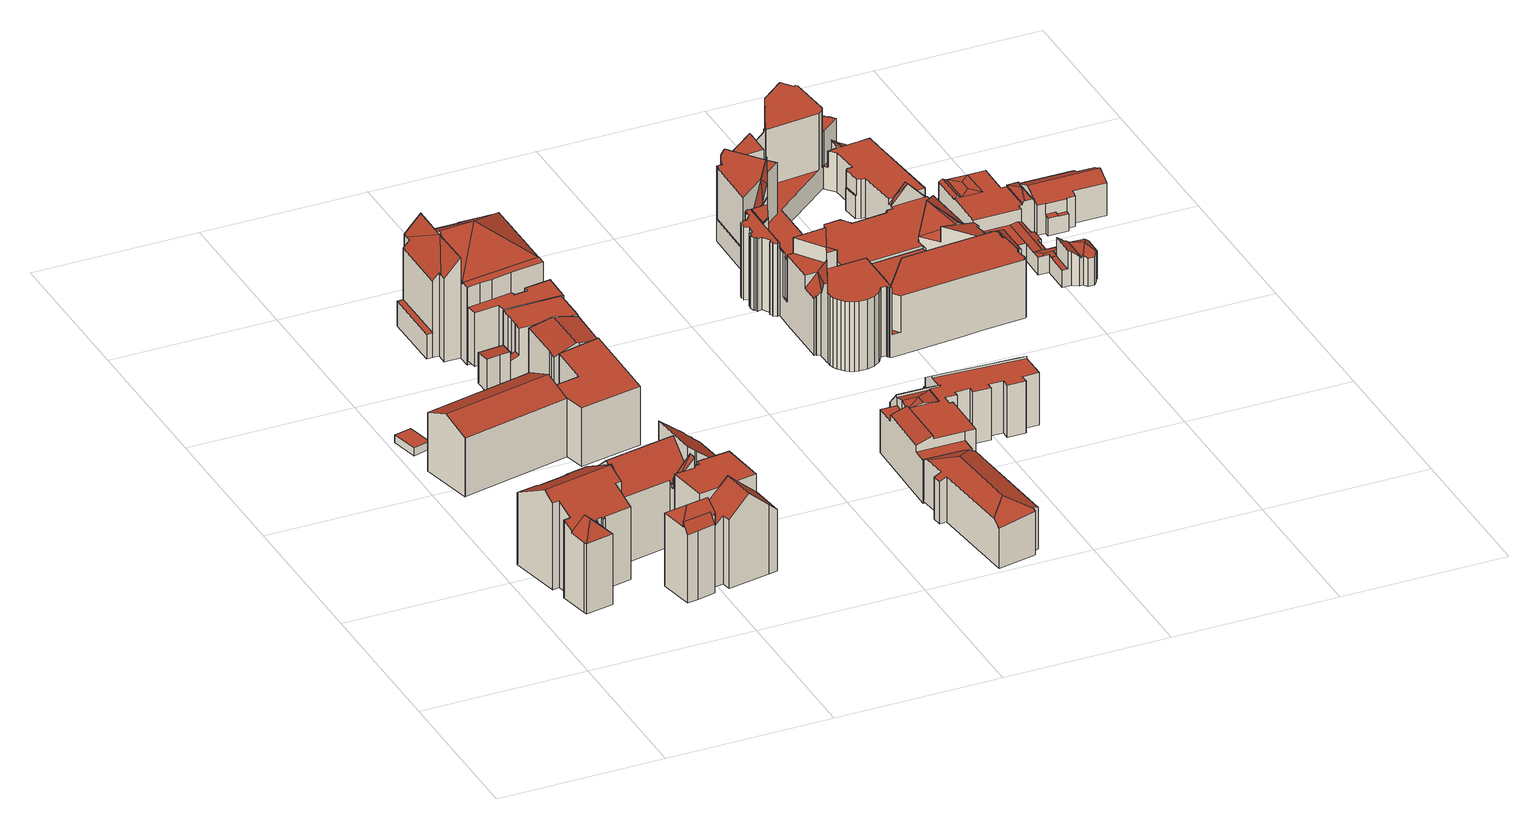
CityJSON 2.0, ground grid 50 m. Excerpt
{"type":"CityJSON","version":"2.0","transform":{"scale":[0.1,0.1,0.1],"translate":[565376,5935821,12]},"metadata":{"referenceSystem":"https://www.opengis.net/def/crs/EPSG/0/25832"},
"CityObjects":{
"building1":{"type":"Building","attributes":{"Gemeindeschluessel":"02000000","Geometrietyp2DReferenz":"3000","function":"31001_1120","roofType":"3100","measuredHeight":29.57,"storeysAboveGround":6},"geometry":[{"type":"MultiSurface","lod":"2","boundaries":[[[0,1,2,3,4,5]],[[6,2,1]],[[2,6,7,8,3]],[[9,10,11,12]],[[12,11,13,14]],[[7,15,8]],[[4,16,5]],[[17,18,19,20]],[[20,19,21,22]],[[22,21,23,24]],[[24,23,25,26]],[[26,25,27,28]],[[29,1,0,30]],[[31,6,1,29]],[[32,33,34,35]],[[36,37,38,39]],[[39,38,40,41]],[[41,40,42,43]],[[43,42,44,45]],[[45,44,46,47]],[[47,46,48,49]],[[50,51,52,53]],[[54,31,29,30,17,20,22,24,26,28,9,12,14,32,35,50,53,55,36,39,41,43,45,47,49]],[[56,57,58,52,51,34,33,13,11,10]],[[56,10,9,28,27]],[[37,36,55,58,57]],[[52,58,55,53]],[[34,51,50,35]],[[4,3,8]],[[17,30,0,5,16,18]],[[31,54,59,15,7,6]],[[59,54,49,48]],[[13,33,32,14]],[[59,48,46,44,42,40,38,37,57,56,27,25,23,21,19,18,16,4,8,15]]],"semantics":{"surfaces":[{"type":"RoofSurface"},{"type":"WallSurface"},{"type":"GroundSurface"}],"values":[0,0,0,1,1,1,1,1,1,1,1,1,1,1,1,1,1,1,1,1,1,1,2,0,1,1,1,1,1,1,1,1,1,0]}}]},
"building2":{"type":"Building","attributes":{"Gemeindeschluessel":"02000000","Geometrietyp2DReferenz":"3000","function":"31001_2460","roofType":"1000","measuredHeight":2.37,"storeysAboveGround":1},"geometry":[{"type":"MultiSurface","lod":"2","boundaries":[[[60,61,62,63]],[[64,65,66,67]],[[64,63,62,65]],[[65,62,61,66]],[[66,61,60,67]],[[67,60,63,64]]],"semantics":{"surfaces":[{"type":"RoofSurface"},{"type":"GroundSurface"},{"type":"WallSurface"}],"values":[0,1,2,2,2,2]}}]},
"building3":{"type":"Building","attributes":{"Gemeindeschluessel":"02000000","Geometrietyp2DReferenz":"3000","function":"31001_1010","roofType":"3100","measuredHeight":22.07,"storeysAboveGround":4},"geometry":[{"type":"MultiSurface","lod":"2","boundaries":[[[68,69,70,71]],[[72,73,74,75,69,68]],[[76,71,70,77]],[[78,75,74,79]],[[79,74,73,80]],[[80,73,72,81]],[[81,72,68,71,76]],[[77,70,69,75,78]],[[77,78,79,80,81,76]]],"semantics":{"surfaces":[{"type":"RoofSurface"},{"type":"WallSurface"},{"type":"GroundSurface"}],"values":[0,0,1,1,1,1,1,1,2]}}]},
"building4":{"type":"Building","attributes":{"Gemeindeschluessel":"02000000","Geometrietyp2DReferenz":"3000","function":"31001_1120","roofType":"1000","measuredHeight":27.55,"storeysAboveGround":6},"geometry":[{"type":"MultiSurface","lod":"2","boundaries":[[[82,83,84,85]],[[86,82,85]],[[87,88,89,90,91,83,82,86]],[[92,93,94,95,96]],[[97,90,89,98]],[[98,89,88,99]],[[87,96,95,88]],[[100,94,93,101]],[[101,93,92,102]],[[103,104,105,106]],[[106,105,107,108]],[[109,110,111]],[[112,113,114]],[[115,116,117,118]],[[119,120,121,122]],[[110,109,120,119,118,117]],[[123,124,97,98,99,100,101,102,125,126,127,103,106,108,115,118,119,122]],[[113,112,111,110,117,116,107,105,104,128]],[[125,102,92,96,87,86,85]],[[113,128,127,126,114]],[[123,122,121,129,130]],[[131,124,123,130]],[[111,112,132]],[[107,116,115,108]],[[128,104,103,127]],[[100,99,88,95,94]],[[97,124,131,133,91,90]],[[134,84,83,91,133]],[[126,125,85,84,134,114]],[[129,121,120,109,111,132]],[[129,132,112,114,134,133,131,130]]],"semantics":{"surfaces":[{"type":"RoofSurface"},{"type":"WallSurface"},{"type":"GroundSurface"}],"values":[0,0,0,0,1,1,1,1,1,1,1,1,1,1,1,1,2,0,1,1,1,1,1,1,1,1,1,1,1,0,0]}}]},
"building5":{"type":"Building","attributes":{"Gemeindeschluessel":"02000000","Geometrietyp2DReferenz":"3000","function":"31001_1120","roofType":"3100","measuredHeight":29.12,"storeysAboveGround":6},"geometry":[{"type":"MultiSurface","lod":"2","boundaries":[[[135,136,137,138,139]],[[140,141,137,136]],[[142,143,144,145]],[[146,147,148,149]],[[149,148,150,151]],[[152,153,154,155]],[[155,154,156,157]],[[157,156,158,159]],[[144,160,161,145]],[[162,163,164,165]],[[165,164,153,152]],[[160,139,138,166]],[[143,135,139,160,144]],[[167,141,140,168]],[[169,170,171,172]],[[172,171,173,174]],[[174,173,175,176]],[[176,175,177,178]],[[179,180,181,182]],[[179,182,183,167,168,184,162,165,152,155,157,159,146,149,151,169,172,174,176,178,185]],[[186,187,170,169,151,150]],[[167,183,188,166,138,137,141]],[[184,168,140,136,135,143,142]],[[187,186,189,190,191]],[[180,179,185,192]],[[192,185,178,177]],[[183,182,181,191,190,188]],[[162,184,142,145,161,163]],[[146,159,158,193,147]],[[192,177,175,173,171,170,187,191,181,180]],[[193,158,156,154,153,164,163,161,160,166,188,190,189]],[[193,189,186,150,148,147]]],"semantics":{"surfaces":[{"type":"RoofSurface"},{"type":"WallSurface"},{"type":"GroundSurface"}],"values":[0,0,0,1,1,1,1,1,1,1,1,1,1,1,1,1,1,1,1,2,1,1,1,1,1,1,1,1,1,0,0,0]}}]},
"building6":{"type":"Building","attributes":{"Gemeindeschluessel":"02000000","Geometrietyp2DReferenz":"3000","function":"31001_1010","roofType":"1000","measuredHeight":10.18,"storeysAboveGround":3},"geometry":[{"type":"MultiSurface","lod":"2","boundaries":[[[194,195,196,197]],[[198,199,200,201]],[[201,200,202,203]],[[204,205,195,194]],[[203,202,205,204]],[[197,196,199,198]],[[197,198,201,203,204,194]],[[199,196,195,205,202,200]]],"semantics":{"surfaces":[{"type":"WallSurface"},{"type":"GroundSurface"},{"type":"RoofSurface"}],"values":[0,0,0,0,0,0,1,2]}}]},
"building7":{"type":"Building","attributes":{"Gemeindeschluessel":"02000000","Geometrietyp2DReferenz":"3000","function":"31001_1120","roofType":"1000","measuredHeight":18.38,"storeysAboveGround":5},"geometry":[{"type":"MultiSurface","lod":"2","boundaries":[[[206,207,208,209]],[[209,208,210,211]],[[212,213,214,215]],[[215,214,216,217]],[[218,216,214,213,219,210,208,207]],[[220,206,209,211,221,212,215,217]],[[220,217,216,218]],[[212,221,219,213]],[[206,220,218,207]],[[221,211,210,219]]],"semantics":{"surfaces":[{"type":"WallSurface"},{"type":"RoofSurface"},{"type":"GroundSurface"}],"values":[0,0,0,0,1,2,0,0,0,0]}}]},
"building8":{"type":"Building","attributes":{"Gemeindeschluessel":"02000000","Geometrietyp2DReferenz":"3000","function":"31001_1120","roofType":"3100","measuredHeight":18.2,"storeysAboveGround":4},"geometry":[{"type":"MultiSurface","lod":"2","boundaries":[[[222,223,224,225]],[[225,224,226,227]],[[228,229,223,222]],[[230,231,232,233]],[[230,233,228,222,225,227,234,235,236]],[[237,238,235,234,239]],[[231,230,236,240]],[[240,236,235,238]],[[228,233,232,241,229]],[[239,234,227,226]],[[240,238,237,241,232,231]],[[239,226,224,223,229,241,237]]],"semantics":{"surfaces":[{"type":"WallSurface"},{"type":"GroundSurface"},{"type":"RoofSurface"}],"values":[0,0,0,0,1,0,0,0,0,0,2,2]}}]},
"building9":{"type":"Building","attributes":{"Gemeindeschluessel":"02000000","Geometrietyp2DReferenz":"3000","function":"31001_1120","roofType":"1000","measuredHeight":16.94,"storeysAboveGround":4},"geometry":[{"type":"MultiSurface","lod":"2","boundaries":[[[242,243,244,245]],[[246,245,244,247]],[[242,248,249,243]],[[250,251,252,253]],[[254,255,256,257]],[[257,256,258,259]],[[260,246,247,261,254,257,259,250,253]],[[262,260,253,252]],[[263,249,248,262,252,251,258,256,255]],[[262,248,242,245,246,260]],[[258,251,250,259]],[[263,255,254,261]],[[261,247,244,243,249,263]]],"semantics":{"surfaces":[{"type":"RoofSurface"},{"type":"WallSurface"},{"type":"GroundSurface"}],"values":[0,1,1,1,1,1,2,1,0,1,1,1,1]}}]},
"building10":{"type":"Building","attributes":{"Gemeindeschluessel":"02000000","Geometrietyp2DReferenz":"3000","function":"31001_1010","roofType":"3200","measuredHeight":32.51,"storeysAboveGround":8},"geometry":[{"type":"MultiSurface","lod":"2","boundaries":[[[264,265,266,267]],[[268,269,270,271,272,273,274,275]],[[276,277,278,279,280]],[[281,282,283,284,285,286,287,288]],[[278,289,290,291,279]],[[292,267,266,293]],[[264,275,274,265]],[[294,274,273,295]],[[296,269,268,297]],[[298,299,300]],[[301,302,303]],[[276,288,287,277]],[[304,286,285,305]],[[305,285,284,306]],[[306,284,283,307]],[[307,283,282,308]],[[308,282,281,309]],[[310,311,312,313]],[[314,290,289,315]],[[316,317,318,319]],[[304,305,306,307,308,309,320,321,296,297,292,293,294,295,322,310,313,316,319,314,315]],[[323,322,295,273,272]],[[270,269,296,321,324]],[[310,322,323,302,301,325,311]],[[320,309,281,288,276,280,300]],[[304,315,289,278,277,287,286]],[[291,290,314,319,318]],[[317,316,313,312]],[[271,298,326,303]],[[321,320,300,299,324]],[[292,297,268,275,264,267]],[[294,293,266,265,274]],[[317,312,311,325,279,291,318]],[[298,300,280,279,326]],[[303,326,279,325,301]],[[323,272,271,303,302]],[[270,324,299,298,271]]],"semantics":{"surfaces":[{"type":"RoofSurface"},{"type":"WallSurface"},{"type":"GroundSurface"}],"values":[0,0,0,0,0,1,1,1,1,1,1,1,1,1,1,1,1,1,1,1,2,1,1,1,1,1,1,1,1,1,1,1,0,0,0,0,0]}}]},
"building11":{"type":"Building","attributes":{"Gemeindeschluessel":"02000000","Geometrietyp2DReferenz":"3000","function":"31001_1120","roofType":"1000","measuredHeight":16.82,"storeysAboveGround":4},"geometry":[{"type":"MultiSurface","lod":"2","boundaries":[[[327,328,329,330]],[[328,331,332,329]],[[331,333,334,332]],[[335,336,337,338]],[[338,337,339,340]],[[340,339,341,342]],[[342,341,343,344]],[[344,343,345,346]],[[346,345,347,348]],[[348,347,349,350]],[[350,349,351,352]],[[353,354,355,356]],[[356,355,357,358]],[[358,357,336,335]],[[359,360,361,362]],[[362,361,363,364]],[[365,366,359,362,364,353,356,358,335,338,340,342,344,346,348,350,352,367]],[[368,330,329,332,334,351]],[[365,367,333,331,328,327]],[[354,353,364,363]],[[360,359,366,368]],[[366,365,327,330,368]],[[367,352,351,334,333]],[[360,368,351,349,347,345,343,341,339,337,336,357,355,354,363,361]]],"semantics":{"surfaces":[{"type":"RoofSurface"},{"type":"WallSurface"},{"type":"GroundSurface"}],"values":[0,0,0,1,1,1,1,1,1,1,1,1,1,1,1,1,2,1,1,1,1,1,1,0]}}]},
"building12":{"type":"Building","attributes":{"Gemeindeschluessel":"02000000","Geometrietyp2DReferenz":"3000","function":"31001_2010","roofType":"3200","measuredHeight":16.87,"storeysAboveGround":4},"geometry":[{"type":"MultiSurface","lod":"2","boundaries":[[[369,370,371,372,373,374,375,376]],[[374,373,377,378,379,380]],[[372,381,382,383,384,385,377,373]],[[386,376,375,387]],[[388,370,369,389]],[[389,369,376,386]],[[390,380,379,391]],[[391,379,378,392]],[[393,385,384,394]],[[394,384,383,395]],[[395,383,382,396]],[[397,398,388,389,386,387,390,391,392,393,394,395,396]],[[371,370,388,398,399]],[[399,398,397,400]],[[397,396,382,381,400]],[[393,392,378,377,385]],[[390,387,375,374,380]],[[399,400,381,372,371]]],"semantics":{"surfaces":[{"type":"RoofSurface"},{"type":"WallSurface"},{"type":"GroundSurface"}],"values":[0,0,0,1,1,1,1,1,1,1,1,2,1,1,1,1,1,0]}}]},
"building13":{"type":"Building","attributes":{"Gemeindeschluessel":"02000000","Geometrietyp2DReferenz":"3000","function":"31001_1010","roofType":"1000","measuredHeight":17.27,"storeysAboveGround":5},"geometry":[{"type":"MultiSurface","lod":"2","boundaries":[[[401,402,403,404]],[[405,406,407,408,409]],[[410,411,412]],[[413,414,410,412]],[[410,415,416,417,411]],[[418,419,420,421]],[[422,423,415,410,414]],[[424,425,419,418]],[[426,424,418]],[[424,427,428,429,425]],[[430,431,432,433,434]],[[427,435,436,428]],[[437,402,401,438]],[[439,408,407,440]],[[422,441,423]],[[405,412,411,406]],[[406,411,417,407]],[[442,443,444,445]],[[423,441,446,415]],[[424,426,447]],[[448,449,450,451]],[[451,450,452,453]],[[453,452,454,455]],[[455,454,456,457]],[[457,456,458,459]],[[459,458,460,461]],[[461,460,462,463]],[[463,462,464,465]],[[465,464,466,467]],[[467,466,468,469]],[[470,431,430,471]],[[472,434,433,473]],[[449,448,471,430,434,472]],[[420,419,425,429,474,475,476]],[[477,442,445,478,479,480,481,439,440,475,474,482,470,471,448,451,453,455,457,459,461,463,465,467,469]],[[483,444,443,484,468,466,464,462,460,458,456,454,452,450,449,472,473,424,447,446,441,422,413,437,438,485]],[[439,481,486,487,404,403,409,408]],[[486,481,480,488]],[[470,482,436,435,432,431]],[[424,473,433,432,435,427]],[[482,474,429,428,436]],[[468,484,477,469]],[[444,483,478,445]],[[484,443,442,477]],[[415,446,447,426,418,421,416]],[[475,440,407,417,416,421,476]],[[413,422,414]],[[483,485,479,478]],[[480,479,485,489,488]],[[489,485,438,401,404,487]],[[402,437,413,412,405,409,403]],[[420,476,421]],[[489,487,486,488]]],"semantics":{"surfaces":[{"type":"RoofSurface"},{"type":"WallSurface"},{"type":"GroundSurface"}],"values":[0,0,0,0,0,0,0,0,0,0,0,0,1,1,1,1,1,1,1,1,1,1,1,1,1,1,1,1,1,1,1,1,1,1,2,0,1,1,1,1,1,1,1,1,1,1,1,1,1,1,1,0,0]}}]},
"building14":{"type":"Building","attributes":{"Gemeindeschluessel":"02000000","Geometrietyp2DReferenz":"3000","function":"51009_1610","roofType":"1000","measuredHeight":9},"geometry":[{"type":"MultiSurface","lod":"2","boundaries":[[[490,491,492,493,494,495,496]],[[497,498,499,500,501,502,503]],[[503,502,491,490]],[[502,501,492,491]],[[501,500,493,492]],[[500,499,494,493]],[[499,498,495,494]],[[498,497,496,495]],[[497,503,490,496]]],"semantics":{"surfaces":[{"type":"GroundSurface"},{"type":"RoofSurface"},{"type":"WallSurface"}],"values":[0,1,2,2,2,2,2,2,2]}}]},
"building15":{"type":"Building","attributes":{"Gemeindeschluessel":"02000000","Geometrietyp2DReferenz":"3000","function":"31001_3030","roofType":"1000","measuredHeight":28.5,"storeysAboveGround":2},"geometry":[{"type":"MultiSurface","lod":"2","boundaries":[[[504,505,506,507,508,509]],[[510,511,512]],[[513,514,511]],[[510,513,511]],[[513,515,514]],[[516,517,518]],[[519,520,521,513,522]],[[520,523,524]],[[525,526,527]],[[520,525,523]],[[525,528,526]],[[529,530,531,532]],[[530,533,531]],[[534,535,536]],[[537,525,520]],[[538,528,525]],[[537,539,525]],[[540,528,538]],[[541,542,543]],[[544,545,546,547,548,549]],[[550,551,552]],[[553,554,555]],[[556,547,557]],[[558,559,547]],[[556,560,558,547]],[[561,562,563,564,565,566,567,568,569,570,571]],[[572,573,574]],[[572,575,576,573]],[[577,578,579]],[[580,577,579]],[[581,582,583]],[[584,585,586,575,572]],[[587,588,582,581]],[[588,589,582]],[[588,590,589]],[[591,590,588]],[[592,593,594,595,578]],[[577,596,578]],[[591,597,598,590]],[[599,597,591]],[[600,601,602,603,604]],[[605,606,607]],[[608,609,527,526,610,611,612,613]],[[614,615,616,617]],[[618,619,620,621]],[[619,622,623,624]],[[625,626,627]],[[628,629,630,631]],[[632,633,634,635]],[[636,637,638,639]],[[639,638,640,641]],[[641,640,642,643]],[[643,642,644,645]],[[645,644,646,647]],[[647,646,648,649]],[[650,651,652,653]],[[653,652,654,655]],[[655,654,656,657]],[[657,656,658,659]],[[659,658,660,661]],[[661,660,662,663]],[[663,662,664,665]],[[514,666,511]],[[667,668,669,670]],[[670,669,671,672]],[[672,671,673,674]],[[674,673,637,636]],[[675,676,677,678]],[[508,679,680,509]],[[681,682,683,684]],[[684,683,685,686]],[[686,685,687,688]],[[688,687,676,675]],[[689,507,506,517,615]],[[615,517,506,505,616]],[[679,512,511]],[[513,510,522]],[[690,691,692,693]],[[693,692,694,695]],[[614,518,517,615]],[[615,517,516,696]],[[524,521,520]],[[527,523,525]],[[526,697,698,610]],[[699,700,701,702]],[[702,701,703,704]],[[704,703,705,706]],[[706,705,707,708]],[[708,707,709,710]],[[528,697,526]],[[711,712,713,714]],[[714,713,715,716]],[[716,715,717,718]],[[718,717,719,720]],[[720,719,721,722]],[[722,721,723,724]],[[724,723,725,726]],[[726,725,727,728]],[[728,727,729,730]],[[730,729,731,732]],[[732,731,733,734]],[[734,733,735,736]],[[736,735,737,738]],[[530,529,739]],[[739,529,532,740]],[[741,535,534,742,743]],[[742,534,536,744]],[[519,537,520]],[[539,538,525]],[[528,540,745]],[[739,529,543,542,534,742]],[[743,742,534,542,541,746,747]],[[746,541,543,529,739]],[[559,548,547]],[[748,546,545,749]],[[750,544,549,751]],[[752,753,745,754]],[[624,551,550,755,619]],[[619,755,550,552,620]],[[619,755,756,622]],[[618,757,755,619]],[[557,554,553,571,556]],[[758,556,571,553,555,759]],[[556,571,570,560]],[[760,569,568,761]],[[761,568,567,762]],[[762,567,566,763]],[[763,566,565,764]],[[765,564,563,766]],[[767,766,563,562,768]],[[769,561,571,556,758]],[[770,771,772,773]],[[773,772,774,775]],[[775,774,776,777]],[[778,779,766,767]],[[780,781,782,783]],[[783,782,784,785]],[[785,784,786,787]],[[591,788,599]],[[598,789,590]],[[582,790,583]],[[791,792,574,573,793]],[[572,574,792]],[[794,795,796,797]],[[797,796,798,799]],[[800,801,802,803]],[[635,585,584,632]],[[804,805,806,807]],[[807,806,808,809]],[[809,808,810,811]],[[811,810,812,813]],[[813,812,814,815]],[[815,814,816,817]],[[817,816,818,819]],[[819,818,820,821]],[[821,820,822,823]],[[823,822,824,825]],[[825,824,826,827]],[[827,826,828,829]],[[580,830,577]],[[831,594,593,832]],[[833,834,835]],[[836,602,601,837]],[[838,839,840,841]],[[841,840,842,843]],[[843,842,844,845]],[[846,612,611,847]],[[848,849,850,851]],[[851,850,852,853]],[[853,852,854,855]],[[747,746,856,857]],[[858,859,860,861]],[[861,860,862,863]],[[864,865,866,854]],[[867,868,869,870]],[[627,871,872,625]],[[873,874,875,876]],[[876,875,877,878]],[[879,628,631,880]],[[881,882,792,791]],[[629,883,884,630]],[[885,886,887,888]],[[888,887,889,890]],[[803,802,891,892]],[[893,894,895,896]],[[897,898,899,900]],[[604,603,901,607,606,834,833,902,577,830]],[[757,903,904,828,826,824,822,820,818,816,814,812,810,808,806,805,905,844,842,840,839,906,907,908,909,910,756,755]],[[737,740,532,531,533,691,690,911,912,913,738]],[[679,508,507,689,914,915,754,745,540,538,539,537,519,522,510,512]],[[549,548,559,558,560,570,569,760,916,917,918,751]],[[919,920,921,787,786,922,587,581,583,790,923,924]],[[605,925,926,927,928,832,593,592,835,834,606]],[[929,930,931,932,617,616,505,504,933,934,935,936,937]],[[877,938,939,940,781,780,941,942,943,878]],[[944,789,598,597,599,788,945,595,594,831,946,947,948,949,950,951,952,634,633,953]],[[858,954,955,956,957,829,828,904,903,757,618,621,958,859]],[[959,960,623,622,756,910,909,908,961,962,963,964,965,966,967,968,969]],[[970,895,894,891,802,801,971,945,788,591,972,922,786,784,782,781,940,939,938,877,875,874,872,871,869,868,866,865]],[[815,817,819,821,823,825,827,829,957,956,955,954,858,861,863,973,711,714,716,718,720,722,724,726,728,730,732,734,736,738,913,912,911,690,693,695,974,937,936,935,934,933,975,681,684,686,688,675,678,976,667,670,672,674,636,639,641,643,645,647,649,977,978,979,650,653,655,657,659,661,663,665,980,981,982,983,846,847,984,699,702,704,706,708,710,985,986,750,751,918,917,916,760,761,762,763,764,987,770,773,775,777,988,989,990,991,992,993,794,797,799,994,995,996,997,952,951,950,949,948,947,946,831,832,928,927,926,925,998,999,1000,836,837,1001,838,841,843,845,1002,804,807,809,811,813],[1003,897,900,1004,893,896,1005,1006,1007,1008,969,968,967,966,965,964,963],[921,920,919,924,1009,1010,1011,879,880,1012,885,888,890,1013,1014,1015,1016,1017,1018,848,851,853,855,867,870,1019,1020,1021,873,876,878,943,942,941,780,783,785,787]],[[673,671,669,668,1022,677,676,687,685,683,682,680,679,511,666,1023,1024,1025,1026,664,662,660,658,656,654,652,651,1027,1028,1029,648,646,644,642,640,638,637]],[[735,733,731,729,727,725,723,721,719,717,715,713,712,1030,862,860,859,958,1031,1032,960,959,856,746,739,740,737]],[[766,779,1033,1034,798,796,795,1035,1036,1037,1038,1039,1040,776,774,772,771,765]],[[889,887,886,884,883,1041,1042,923,790,582,1043,590,789,944,953,1044,572,792,882]],[[696,741,743,747,857,1045,864,854,852,850,849,1046,769,758,759,748,749,1047,1048,752,754,915,914,689,615]],[[932,1049,744,536,535,741,696,516,518,614,617]],[[709,1050,1047,749,545,544,750,986,985,710]],[[621,620,552,551,624,623,960,1032,1031,958]],[[848,1018,1017,1016,1015,1051,768,562,561,769,1046,849]],[[1036,1035,795,794,993,992,991,1037]],[[1034,576,575,586,996,995,994,799,798]],[[1007,1006,1005,896,895,970,865,864,1045]],[[1014,1013,890,889,882,881,1052,1051,1015]],[[1003,963,962,1053,898,897]],[[1004,900,899,892,891,894,893]],[[1011,1010,1041,883,629,628,879]],[[631,630,884,886,885,1012,880]],[[874,873,1021,1020,626,625,872]],[[869,871,627,626,1020,1019,870]],[[969,1008,1007,1045,857,856,959]],[[866,868,867,855,854]],[[839,838,1001,837,601,600,906]],[[602,836,1000,999,901,603]],[[999,998,925,605,607,901]],[[902,833,596,577]],[[589,590,1043,582]],[[905,805,804,1002,845,844]],[[908,907,906,600,604,1054,961]],[[922,972,591,588,587]],[[586,585,635,634,952,997,996]],[[1055,1054,604,830,580,579,801,800]],[[579,578,595,945,971,801]],[[1010,1009,924,923,1042,1041]],[[1044,953,633,632,584,572]],[[778,793,573,576,1034,1033,779]],[[991,990,989,1039,1038,1037]],[[1040,1039,989,988,777,776]],[[564,765,771,770,987,764,565]],[[555,554,557,547,546,748,759]],[[973,863,862,1030,712,711]],[[1056,753,752,1048,1047,1050]],[[700,699,984,847,611,610,698]],[[515,513,521,524,523,527,609]],[[930,1057,530,1058,931]],[[974,695,694,1059,929,937]],[[975,933,504,509,680,682,681]],[[976,678,677,1022,668,667]],[[1023,666,514,515,609,608,613]],[[1024,1023,613,612,846,983,982]],[[1024,982,981,1025]],[[664,1026,1025,981,980,665]],[[1028,1027,651,650,979,978]],[[977,649,648,1029,1028,978]],[[892,899,898,1053,962,961,1054,1055,800,803]],[[1051,1052,881,791,793,778,767,768]],[[596,833,835,592,578]],[[528,745,753,1056,1050,709,707,705,703,701,700,698,697]],[[1058,530,739,742,744,1049,932,931]],[[1059,694,692,691,533,530,1057,930,929]]],"semantics":{"surfaces":[{"type":"RoofSurface"},{"type":"WallSurface"},{"type":"GroundSurface"}],"values":[0,0,0,0,0,0,0,0,0,0,0,0,0,0,0,0,0,0,0,0,0,0,0,0,0,0,0,0,0,0,0,0,0,0,0,0,0,0,0,0,0,0,0,0,0,0,0,0,0,1,1,1,1,1,1,1,1,1,1,1,1,1,1,1,1,1,1,1,1,1,1,1,1,1,1,1,1,1,1,1,1,1,1,1,1,1,1,1,1,1,1,1,1,1,1,1,1,1,1,1,1,1,1,1,1,1,1,1,1,1,1,1,1,1,1,1,1,1,1,1,1,1,1,1,1,1,1,1,1,1,1,1,1,1,1,1,1,1,1,1,1,1,1,1,1,1,1,1,1,1,1,1,1,1,1,1,1,1,1,1,1,1,1,1,1,1,1,1,1,1,1,1,1,1,1,1,1,1,1,1,1,1,1,1,1,1,0,0,1,1,1,1,1,1,1,1,1,1,0,2,0,0,0,0,0,1,1,1,1,1,1,1,1,1,1,1,1,1,1,1,1,1,1,1,1,1,1,1,1,1,1,1,1,1,1,1,1,1,1,1,1,1,1,1,1,1,1,1,1,1,1,1,1,0,0,0,0,0,0]}}]},
"building16":{"type":"Building","attributes":{"Gemeindeschluessel":"02000000","Geometrietyp2DReferenz":"3000","function":"31001_2080","roofType":"1000","measuredHeight":12.41,"storeysAboveGround":2},"geometry":[{"type":"MultiSurface","lod":"2","boundaries":[[[1060,1061,1062,1063,1064]],[[1065,1066,1067,1062,1061]],[[1068,1069,1070,1071]],[[1072,1068,1071]],[[1069,1073,1070]],[[1074,1075,1076,1077]],[[1072,1073,1069,1068]],[[1078,1079,1080,1081]],[[1082,1083,1084,1085,1079,1078]],[[1086,1087,1088,1089,1090,1091,1092,1093,1094]],[[1095,1096,1097,1098]],[[1096,1099,1097]],[[1100,1096,1095]],[[1101,1099,1096,1100,1102]],[[1103,1104,1105,1106]],[[1104,1107,1108,1109,1105]],[[1110,1111,1112,1113,1104,1103]],[[1114,1115,1116,1117]],[[1113,1118,1119,1120,1107,1104]],[[1121,1122,1123,1124]],[[1125,1126,1127,1128]],[[1129,1130,1131,1132]],[[1133,1134,1135,1130]],[[1136,1137,1138,1139,1140,1141]],[[1142,1143,1144,1145]],[[1064,1146,1060]],[[1065,1071,1066]],[[1147,1148,1149,1150]],[[1151,1152,1153,1154]],[[1066,1071,1070,1067]],[[1155,1076,1075,1156]],[[1157,1158,1159,1160]],[[1160,1159,1161,1162]],[[1163,1164,1165]],[[1135,1085,1084,1130]],[[1130,1084,1083,1131]],[[1166,1167,1168,1169]],[[1169,1168,1170,1171]],[[1171,1170,1172,1173]],[[1173,1172,1174,1175]],[[1130,1129,1094,1093]],[[1130,1093,1092,1133]],[[1105,1089,1088,1106]],[[1176,1087,1086,1177]],[[1178,1098,1097,1179]],[[1180,1099,1101]],[[1181,1108,1107,1182]],[[1183,1184,1185,1186]],[[1186,1185,1187,1188]],[[1189,1112,1111,1190]],[[1190,1111,1110,1191]],[[1191,1110,1103,1192]],[[1144,1115,1114,1145]],[[1193,1120,1119,1194]],[[1194,1119,1118,1195]],[[1196,1197,1198,1199]],[[1199,1198,1200,1201]],[[1202,1203,1204,1205]],[[1205,1204,1206,1207]],[[1134,1208,1085,1135]],[[1209,1140,1139,1210]],[[1210,1139,1138,1211]],[[1211,1138,1137,1212]],[[1213,1214,1178,1179,1215,1216,1073,1072,1071,1065,1060,1146,1217]],[[1218,1063,1062,1067,1070,1073,1216,1219]],[[1203,1202,1220,1215,1179,1097,1099,1180]],[[1221,1222,1223,1208,1134,1133,1092,1091,1224]],[[1188,1187,1102,1100,1095,1098,1178,1214,1225]],[[1226,1227,1228,1213,1217,1123,1122]],[[1229,1196,1199,1201,1230,1231,1183,1186,1188,1225,1166,1169,1171,1173,1175,1232,1221,1224,1209,1210,1211,1212,1181,1182,1193,1194,1195,1189,1190,1191,1192,1176,1177,1233,1234,1235,1236,1157,1160,1162,1237,1147,1150,1151,1154,1238,1218,1219,1220,1202,1205,1207]],[[1226,1122,1121,1153,1152,1155,1156,1127,1126]],[[1227,1226,1126,1125,1239,1163,1165,1240]],[[1222,1241,1174,1172,1170,1168,1167,1228,1227,1240,1242]],[[1218,1238,1124,1123,1217,1146,1064,1063]],[[1151,1150,1149,1077,1076,1155,1152]],[[1157,1236,1239,1125,1128,1243,1158]],[[1236,1235,1081,1080,1164,1163,1239]],[[1228,1167,1166,1225,1214,1213]],[[1176,1192,1103,1106,1088,1087]],[[1230,1201,1200,1244,1143,1142]],[[1197,1196,1229,1245]],[[1229,1207,1206,1246,1245]],[[1231,1230,1142,1145,1114,1117]],[[1189,1195,1118,1113,1112]],[[1183,1231,1117,1116,1247,1184]],[[1247,1116,1115,1144,1143,1244]],[[1101,1102,1187,1248]],[[1193,1182,1107,1120]],[[1181,1212,1137,1136,1109,1108]],[[1233,1177,1086,1094,1129,1132]],[[1136,1141,1090,1089,1105,1109]],[[1209,1224,1091,1090,1141,1140]],[[1241,1222,1221,1232]],[[1174,1241,1232,1175]],[[1234,1233,1132,1131,1083,1082]],[[1220,1219,1216,1215]],[[1223,1222,1242]],[[1242,1240,1165]],[[1235,1234,1082,1078,1081]],[[1243,1128,1127,1156,1075]],[[1238,1154,1153,1121,1124]],[[1237,1162,1161,1249,1250]],[[1148,1147,1237,1250]],[[1060,1065,1061]],[[1246,1206,1204,1203,1180,1101,1248]],[[1246,1248,1187,1185,1184,1247,1244,1200,1198,1197,1245]],[[1242,1165,1164,1080,1079,1085,1208,1223]],[[1249,1161,1159,1158,1243,1075,1074]],[[1249,1074,1077,1149,1148,1250]]],"semantics":{"surfaces":[{"type":"RoofSurface"},{"type":"WallSurface"},{"type":"GroundSurface"}],"values":[0,0,0,0,0,0,0,0,0,0,0,0,0,0,0,0,0,0,0,0,0,0,0,0,0,1,1,1,1,1,1,1,1,1,1,1,1,1,1,1,1,1,1,1,1,1,1,1,1,1,1,1,1,1,1,1,1,1,1,1,1,1,1,0,1,1,1,1,1,2,0,0,0,1,1,1,1,1,1,1,1,1,1,1,1,1,1,1,1,1,1,1,1,1,1,1,1,1,1,1,1,1,1,1,0,0,0,0,0]}}]}
},
"vertices":[
[114,268,238],[116,257,238],[150,308,280],[145,334,280],[107,327,243],[103,326,238],[201,274,238],[188,343,238],[183,342,243],[55,570,17],[55,570,243],[117,582,243],[117,582,17],[120,568,251],[120,568,17],[188,343,243],[103,326,243],[96,358,17],[96,358,261],[96,360,262],[96,360,17],[117,364,262],[117,364,17],[107,414,290],[107,414,17],[86,410,290],[86,410,17],[86,412,291],[86,412,17],[116,257,17],[114,268,17],[201,274,17],[215,587,17],[215,587,251],[213,601,243],[213,601,17],[304,443,17],[304,443,285],[285,439,285],[285,439,17],[299,371,246],[299,371,17],[212,354,246],[212,354,17],[213,348,243],[213,348,17],[206,346,243],[206,346,17],[204,353,246],[204,353,17],[281,614,17],[281,614,243],[300,515,299],[300,515,17],[186,349,17],[290,513,17],[79,448,313],[295,490,313],[290,513,299],[186,349,246],
[29,1179,53],[82,1192,53],[63,1275,53],[10,1263,53],[10,1263,29],[63,1275,29],[82,1192,29],[29,1179,29],
[54,1025,239],[389,1097,239],[372,1179,204],[36,1107,204],[72,943,204],[74,944,204],[407,1016,204],[392,1086,234],[36,1107,19],[372,1179,19],[392,1086,19],[407,1016,19],[74,944,19],[72,943,19],
[418,269,278],[486,281,278],[481,324,245],[369,304,245],[384,220,245],[384,219,245],[472,235,245],[487,238,245],[486,242,249],[491,243,249],[388,197,231],[422,203,231],[476,213,232],[472,235,260],[384,219,260],[486,242,16],[487,238,16],[472,235,16],[476,213,16],[422,203,16],[388,197,16],[526,453,16],[526,453,265],[525,464,265],[525,464,16],[548,466,265],[548,466,16],[664,356,209],[664,356,265],[602,345,265],[543,335,265],[482,324,265],[482,324,209],[546,482,16],[546,482,265],[647,493,265],[647,493,16],[677,248,16],[677,248,209],[651,243,232],[651,243,16],[521,220,16],[516,247,16],[369,304,16],[482,324,16],[465,447,16],[465,447,265],[586,232,292],[521,220,232],[516,247,231],[573,340,292],[491,243,208],[481,324,208],
[471,448,240],[472,448,241],[524,475,298],[524,476,298],[468,465,240],[526,453,298],[525,464,298],[465,447,214],[471,448,214],[468,465,214],[463,464,214],[281,614,22],[281,614,223],[384,634,223],[384,634,22],[387,620,236],[387,620,22],[295,488,22],[295,488,273],[315,491,273],[315,491,22],[310,517,298],[310,517,22],[300,515,298],[300,515,22],[468,465,222],[463,464,222],[462,474,22],[462,474,231],[304,443,231],[304,443,22],[524,476,222],[525,464,22],[526,453,22],[589,659,22],[589,659,246],[591,649,245],[591,649,22],[608,652,232],[608,652,22],[607,639,234],[607,639,22],[629,644,216],[629,644,22],[546,482,22],[546,482,296],[545,492,295],[545,492,22],[522,490,22],[465,447,22],[647,493,22],[507,643,236],[507,643,313],[522,490,236],[515,567,307],[524,491,236],[524,491,313],[647,493,215],[298,525,307],
[339,1438,36],[339,1438,133],[415,1444,133],[415,1444,36],[415,1397,36],[415,1397,137],[384,1394,137],[384,1394,36],[384,1396,137],[384,1396,36],[340,1388,36],[340,1388,137],
[421,951,21],[421,951,205],[407,1016,205],[407,1016,21],[392,1086,205],[392,1086,21],[485,1234,21],[485,1234,205],[553,1249,205],[553,1249,21],[614,1263,205],[614,1263,21],[611,987,205],[482,1103,205],[611,987,21],[482,1103,21],
[468,1230,34],[468,1230,199],[469,1247,199],[469,1247,34],[469,1262,199],[469,1262,34],[485,1234,34],[485,1234,203],[614,1263,34],[614,1263,199],[553,1249,213],[553,1249,34],[469,1397,34],[614,1397,34],[616,1397,34],[542,1397,216],[614,1397,199],[469,1397,199],[616,1397,199],[542,1247,216],
[441,1397,119],[441,1422,119],[415,1423,107],[415,1397,107],[415,1397,35],[415,1423,35],[441,1397,205],[441,1422,205],[614,1502,35],[614,1502,205],[614,1499,205],[614,1499,35],[442,1450,35],[442,1450,205],[441,1468,205],[441,1468,35],[441,1500,205],[441,1500,35],[614,1397,35],[442,1422,35],[614,1397,205],[442,1422,205],
[290,1626,103],[290,1815,103],[272,1815,103],[272,1626,103],[290,1626,266],[309,1626,286],[309,1616,286],[357,1727,340],[309,1833,286],[309,1815,286],[290,1815,265],[290,1626,265],[358,1581,265],[600,1616,265],[600,1617,266],[464,1735,351],[358,1582,266],[358,1552,269],[360,1552,269],[400,1558,269],[437,1563,269],[499,1573,269],[600,1587,269],[600,1616,269],[358,1581,269],[600,1823,266],[600,1858,266],[600,1873,266],[272,1626,25],[272,1815,25],[290,1815,25],[309,1815,25],[309,1626,25],[290,1626,25],[357,1710,340],[358,1593,340],[358,1593,272],[357,1849,280],[357,1849,340],[357,1745,340],[600,1587,25],[499,1573,25],[437,1563,25],[400,1558,25],[360,1552,25],[358,1552,25],[479,1849,25],[479,1849,281],[479,1874,266],[479,1874,25],[600,1858,25],[600,1823,25],[556,1874,25],[556,1874,265],[599,1874,265],[599,1874,25],[358,1593,25],[309,1593,25],[309,1849,25],[309,1849,286],[309,1593,286],[376,1849,281],[357,1727,351],
[652,1524,80],[652,1539,90],[621,1535,90],[620,1525,83],[653,1579,99],[621,1575,99],[653,1592,79],[621,1589,78],[360,1552,39],[360,1552,207],[400,1558,207],[400,1558,39],[437,1563,207],[437,1563,39],[499,1573,207],[499,1573,39],[501,1558,207],[501,1558,39],[543,1563,207],[543,1563,39],[541,1578,207],[541,1578,39],[611,1587,207],[611,1587,39],[621,1589,207],[621,1589,39],[441,1500,39],[441,1500,207],[439,1524,207],[439,1524,39],[364,1517,207],[364,1517,39],[620,1499,39],[620,1499,207],[614,1499,207],[614,1499,39],[614,1502,207],[614,1502,39],[652,1524,39],[620,1525,39],[653,1592,39],[620,1525,207],
[1175,283,149],[1196,285,159],[1220,36,159],[1275,95,186],[1253,326,186],[1186,387,159],[1193,315,159],[1172,313,149],[1311,389,157],[1306,389,157],[1305,407,149],[1184,409,149],[1340,36,159],[1338,47,159],[1360,53,149],[1333,353,148],[1329,391,148],[1172,313,18],[1193,315,18],[1196,285,18],[1175,283,18],[1184,409,18],[1305,407,18],[1306,389,18],[1329,391,18],[1333,353,18],[1360,53,18],[1338,47,18],[1340,28,18],[1223,5,18],[1223,5,144],[1340,28,156],
[1235,457,183],[1237,628,183],[1188,629,166],[1185,457,166],[1237,628,146],[1238,663,146],[1238,696,146],[1189,697,146],[1188,629,146],[1285,662,180],[1238,663,180],[1237,628,172],[1250,628,174],[1285,628,180],[1333,696,172],[1238,697,172],[1238,696,172],[1333,696,180],[1333,743,126],[1326,743,126],[1238,697,180],[1319,628,174],[1332,628,172],[1365,700,174],[1336,743,126],[1365,695,180],[1365,745,122],[1361,745,122],[1361,743,125],[1639,778,150],[1535,790,145],[1366,792,149],[1365,745,180],[1639,731,180],[1366,792,122],[1361,792,122],[1237,628,174],[1235,457,174],[1189,697,10],[1238,696,10],[1332,628,174],[1352,608,10],[1352,608,174],[1363,608,174],[1363,608,10],[1333,696,174],[1365,695,174],[1638,649,10],[1638,649,174],[1588,649,174],[1588,649,10],[1588,626,174],[1588,626,10],[1532,626,174],[1532,626,10],[1533,651,174],[1533,651,10],[1488,651,174],[1488,651,10],[1488,632,174],[1488,632,10],[1434,633,174],[1434,633,10],[1434,652,174],[1434,652,10],[1389,652,174],[1389,652,10],[1389,637,174],[1389,637,10],[1535,790,10],[1639,778,10],[1639,731,174],[1365,745,174],[1361,743,10],[1239,744,10],[1239,744,130],[1353,638,10],[1361,456,10],[1329,456,10],[1328,407,10],[1184,409,10],[1361,792,10],[1361,456,174],[1353,638,174],[1329,456,174],[1184,409,146],[1185,457,146],[1328,407,146],[1329,456,146],
[1659,1426,32],[1668,1419,32],[1683,1421,32],[1693,1300,32],[1408,1276,32],[1409,1420,32],[1658,1441,32],[1658,1441,122],[1409,1420,122],[1408,1276,122],[1693,1300,122],[1683,1421,122],[1668,1419,122],[1659,1426,122],
[1229,1430,238],[1229,1408,238],[1232,1404,238],[1233,1514,238],[1229,1505,238],[1228,1430,238],[1233,1514,288],[1229,1537,255],[1229,1505,288],[1233,1545,255],[1230,1621,170],[1234,1622,170],[1247,1382,225],[1232,1404,225],[1231,1381,225],[1282,1626,255],[1269,1625,255],[1234,1622,255],[1233,1514,255],[1234,1632,206],[1234,1622,206],[1273,1636,255],[1235,1678,97],[1234,1632,97],[1317,1744,259],[1293,1269,274],[1265,1266,246],[1243,1175,265],[1243,1156,274],[1243,1190,223],[1306,1298,295],[1347,1391,295],[1247,1382,295],[1282,1626,273],[1287,1637,312],[1287,1637,273],[1344,1766,312],[1325,1271,296],[1306,1298,296],[1293,1269,296],[1310,1940,214],[1307,1938,214],[1420,1949,214],[1421,2000,214],[1421,2041,214],[1304,1947,214],[1417,1140,215],[1413,1147,215],[1412,1134,215],[1426,1949,279],[1420,1949,279],[1420,1937,279],[1426,1949,269],[1420,1949,269],[1490,2097,169],[1421,2041,170],[1491,2097,169],[1592,1965,275],[1605,1975,275],[1611,1987,275],[1599,2120,275],[1595,2125,275],[1589,2121,275],[1576,2137,275],[1577,2138,275],[1563,2155,275],[1491,2097,275],[1426,1949,275],[1663,1971,150],[1646,2006,156],[1645,1970,156],[1673,2023,132],[1670,2026,134],[1748,1426,183],[1725,1563,189],[1660,1474,142],[1702,1422,142],[1664,1662,135],[1678,1673,150],[1663,1672,134],[1716,1976,131],[1708,1987,131],[1702,1986,132],[1664,1659,135],[1715,1664,188],[1714,1676,188],[1751,1680,150],[1770,1669,131],[1803,1439,145],[1801,1461,145],[1794,1460,150],[1779,1637,150],[1755,1426,189],[1775,1673,125],[1775,1682,125],[1776,1669,125],[1811,1309,179],[1811,1310,179],[1806,1309,182],[1801,1368,182],[1794,1307,191],[1806,1404,176],[1806,1408,176],[1805,1404,177],[1230,1621,97],[1234,1622,97],[1237,1851,97],[1235,1851,97],[1232,1624,97],[1228,1621,97],[1231,1381,97],[1232,1404,97],[1229,1408,97],[1228,1380,97],[1439,1109,97],[1417,1140,97],[1412,1134,97],[1412,1107,97],[1523,1286,97],[1414,1277,97],[1413,1147,97],[1518,1651,97],[1514,1657,97],[1513,1657,97],[1623,1802,97],[1627,1800,97],[1622,1856,97],[1618,1851,97],[1716,1976,97],[1748,1979,97],[1747,1993,97],[1708,1987,97],[1172,1498,27],[1172,1498,255],[1177,1500,255],[1177,1500,27],[1174,1509,255],[1174,1509,27],[1187,1513,255],[1187,1513,27],[1188,1539,255],[1188,1539,27],[1174,1544,255],[1174,1544,27],[1178,1553,255],[1178,1553,27],[1178,1570,27],[1178,1570,255],[1183,1568,255],[1183,1568,27],[1187,1578,255],[1187,1578,27],[1197,1574,255],[1197,1574,27],[1214,1596,255],[1214,1596,27],[1207,1605,255],[1207,1605,27],[1216,1611,255],[1216,1611,27],[1212,1616,255],[1212,1616,27],[1230,1621,255],[1197,1478,27],[1197,1478,255],[1184,1474,255],[1184,1474,27],[1182,1484,255],[1182,1484,27],[1177,1482,255],[1177,1482,27],[1206,1446,27],[1206,1446,255],[1213,1455,255],[1213,1455,27],[1229,1505,255],[1228,1430,255],[1224,1433,27],[1224,1433,255],[1221,1428,255],[1221,1428,27],[1210,1436,255],[1210,1436,27],[1213,1441,255],[1213,1441,27],[1233,1514,97],[1243,1199,27],[1243,1199,223],[1232,1199,212],[1232,1199,27],[1232,1204,212],[1232,1204,27],[1247,1382,97],[1235,1678,259],[1237,1851,259],[1239,1851,27],[1239,1851,259],[1239,1858,259],[1239,1858,27],[1255,1858,259],[1255,1858,27],[1261,1882,259],[1261,1882,27],[1273,1905,259],[1273,1905,27],[1290,1925,259],[1290,1925,27],[1402,1120,27],[1402,1120,246],[1385,1120,246],[1385,1120,27],[1371,1100,246],[1371,1100,27],[1351,1086,246],[1351,1086,27],[1328,1079,246],[1328,1079,27],[1303,1079,246],[1303,1079,27],[1291,1083,246],[1291,1083,27],[1279,1088,246],[1279,1088,27],[1269,1095,246],[1269,1095,27],[1260,1104,246],[1260,1104,27],[1253,1114,246],[1253,1114,27],[1247,1126,246],[1247,1126,27],[1244,1138,246],[1244,1138,27],[1243,1151,246],[1243,1151,27],[1293,1269,246],[1243,1156,246],[1347,1391,97],[1306,1298,246],[1306,1298,97],[1247,1382,246],[1344,1766,259],[1325,1271,246],[1325,1271,97],[1420,1949,97],[1307,1938,97],[1310,1940,27],[1304,1947,27],[1394,1805,97],[1394,1805,259],[1344,1766,97],[1417,1140,212],[1523,1286,212],[1439,1109,212],[1426,1949,97],[1420,1937,97],[1563,2155,27],[1577,2138,27],[1576,2137,27],[1589,2121,27],[1595,2125,27],[1599,2120,206],[1611,1987,206],[1611,1987,97],[1605,1975,97],[1592,1965,97],[1607,2111,27],[1607,2111,206],[1603,2108,206],[1603,2108,27],[1631,2073,206],[1631,2073,27],[1635,2077,206],[1635,2077,27],[1611,1979,97],[1611,1979,206],[1643,1638,27],[1643,1638,131],[1642,1643,131],[1642,1643,27],[1648,1649,131],[1648,1649,27],[1665,1650,131],[1665,1650,27],[1776,1669,131],[1775,1682,150],[1663,1672,150],[1645,1970,97],[1645,1970,150],[1646,2006,97],[1653,2042,27],[1653,2042,206],[1656,2044,206],[1656,2044,27],[1667,2030,206],[1667,2030,27],[1660,1474,97],[1660,1474,131],[1656,1468,131],[1656,1468,97],[1815,1271,27],[1815,1271,212],[1818,1271,212],[1818,1271,27],[1819,1267,212],[1819,1267,27],[1822,1267,212],[1822,1267,27],[1828,1193,212],[1828,1193,27],[1824,1193,212],[1824,1193,27],[1825,1188,212],[1825,1188,27],[1822,1187,212],[1822,1187,27],[1824,1166,212],[1824,1166,27],[1826,1166,212],[1826,1166,27],[1828,1146,212],[1828,1146,27],[1823,1146,212],[1823,1146,27],[1824,1141,212],[1824,1141,27],[1702,1422,191],[1794,1460,27],[1801,1461,27],[1766,1427,180],[1804,1431,173],[1804,1431,146],[1806,1309,27],[1811,1310,27],[1811,1306,27],[1811,1306,212],[1815,1307,212],[1815,1307,27],[1817,1285,212],[1817,1285,27],[1814,1285,212],[1814,1285,27],[1232,1624,27],[1235,1851,27],[1413,1821,27],[1413,1821,97],[1412,1632,97],[1412,1632,27],[1417,1632,97],[1417,1632,27],[1417,1627,97],[1417,1627,27],[1408,1277,246],[1408,1277,97],[1407,1107,27],[1407,1107,246],[1406,1112,246],[1406,1112,27],[1402,1112,246],[1402,1112,27],[1415,1420,97],[1415,1420,131],[1417,1627,131],[1452,1626,27],[1452,1626,131],[1463,1653,131],[1463,1653,27],[1513,1657,131],[1518,1651,131],[1530,1633,27],[1530,1633,131],[1532,1633,131],[1532,1633,27],[1533,1628,131],[1533,1628,27],[1623,1802,27],[1618,1851,27],[1618,1967,97],[1618,1967,150],[1627,1800,150],[1622,1856,150],[1627,1861,27],[1627,1861,150],[1643,1863,150],[1643,1863,27],[1635,1946,150],[1635,1946,27],[1660,1426,131],[1660,1426,97],[1659,1426,27],[1659,1426,131],[1658,1441,131],[1658,1441,27],[1683,1421,27],[1683,1421,97],[1668,1419,97],[1668,1419,27],[1798,1403,178],[1755,1426,182],[1637,1126,212],[1685,1130,212],[1814,1283,212],[1811,1309,212],[1794,1307,212],[1671,1298,212],[1639,1296,212],[1597,1292,212],[1243,1190,27],[1243,1175,27],[1243,1156,27],[1282,1626,97],[1287,1637,97],[1491,2097,27],[1490,2097,27],[1421,2041,27],[1663,1672,27],[1664,1662,27],[1664,1659,27],[1664,1659,131],[1650,1795,150],[1650,1795,27],[1806,1404,27],[1806,1408,27],[1804,1431,27],[1803,1439,27],[1226,1204,205],[1227,1263,205],[1227,1263,246],[1228,1380,246],[1229,1430,27],[1229,1408,27],[1228,1380,27],[1227,1263,27],[1226,1204,27],[1536,1628,131],[1641,1638,131],[1642,1638,131],[1642,1638,27],[1641,1638,27],[1536,1628,27],[1752,1931,150],[1779,1637,131],[1779,1637,27],[1776,1669,27],[1775,1673,27],[1775,1682,27],[1752,1931,27],[1748,1979,27],[1747,1993,27],[1748,1979,150],[1412,1107,27],[1439,1109,27],[1637,1126,27],[1685,1130,27],[1412,1107,246],[1408,1276,246],[1414,1277,246],[1671,1298,97],[1693,1300,97],[1693,1300,27],[1671,1298,27],[1639,1296,27],[1597,1292,27],[1523,1286,27],[1414,1277,27],[1408,1276,27],[1640,1440,131],[1725,1563,131],[1715,1664,131],[1402,1119,27],[1229,1204,27],[1228,1430,27],[1209,1460,27],[1174,1555,27],[1173,1555,27],[1174,1559,27],[1217,1620,27],[1223,1625,27],[1227,1621,27],[1228,1621,27],[1237,1851,27],[1295,1929,27],[1307,1938,27],[1599,2120,27],[1645,2064,27],[1646,2063,27],[1643,2060,27],[1640,2058,27],[1641,2056,27],[1646,2050,27],[1670,2026,27],[1673,2023,27],[1702,1986,27],[1708,1987,27],[1805,1404,27],[1798,1403,27],[1801,1368,27],[1811,1309,27],[1814,1283,27],[1684,1420,27],[1660,1426,27],[1640,1440,27],[1415,1420,27],[1409,1420,27],[1408,1277,27],[1644,1795,27],[1636,1794,27],[1627,1800,27],[1622,1856,27],[1618,1967,27],[1612,1975,27],[1610,1978,27],[1605,1975,27],[1592,1965,27],[1419,1826,27],[1513,1657,27],[1514,1657,27],[1518,1651,27],[1209,1460,255],[1228,1621,255],[1227,1621,255],[1223,1625,255],[1217,1620,255],[1174,1559,255],[1173,1555,255],[1174,1555,255],[1402,1119,246],[1412,1134,246],[1413,1147,246],[1646,2006,206],[1670,2026,206],[1646,2050,206],[1641,2056,206],[1640,2058,206],[1643,2060,206],[1646,2063,206],[1645,2064,206],[1636,1794,150],[1644,1795,150],[1714,1676,150],[1716,1976,150],[1409,1420,97],[1419,1826,97],[1295,1929,97],[1373,1831,97],[1231,1381,246],[1295,1929,259],[1610,1978,97],[1612,1975,97],[1684,1420,97],[1794,1307,97],[1702,1422,97],[1373,1831,259],[1230,1264,209],[1230,1264,246],[1229,1204,209],
[1854,1658,111],[1861,1658,116],[1862,1756,116],[1850,1756,109],[1850,1658,109],[1869,1658,111],[1873,1658,109],[1874,1756,109],[1904,1688,112],[1904,1726,112],[1874,1756,111],[1873,1658,111],[1934,1657,111],[1934,1755,111],[1902,1488,91],[1932,1518,71],[1897,1518,71],[1896,1494,87],[1967,1345,72],[1977,1355,74],[1957,1376,71],[1956,1345,71],[1988,1345,73],[1988,1333,71],[2004,1333,71],[2004,1355,74],[2015,1259,121],[2034,1247,109],[2037,1247,107],[2038,1333,107],[2033,1333,110],[2019,1323,119],[2019,1333,119],[2004,1333,129],[2003,1260,129],[2010,1551,122],[2022,1595,137],[2005,1656,116],[2005,1551,116],[2039,1656,116],[2034,1551,122],[2039,1645,116],[2039,1551,116],[2044,1247,109],[2065,1284,125],[2038,1333,104],[2037,1247,104],[2084,1318,110],[2084,1331,105],[2082,1332,104],[2053,1236,104],[2072,1235,104],[2083,1249,110],[2083,1250,111],[2094,1518,71],[2094,1532,77],[2064,1532,77],[2064,1518,71],[2083,1261,111],[2091,1261,104],[2092,1318,104],[1872,1524,70],[1872,1533,70],[1849,1533,70],[1849,1524,70],[1956,1427,70],[1956,1428,70],[1932,1429,70],[1932,1428,70],[2003,1260,70],[2004,1333,70],[1988,1333,70],[1988,1260,70],[2019,1333,70],[2019,1354,70],[2004,1355,70],[2082,1332,70],[2073,1344,70],[2054,1344,70],[2045,1333,70],[2034,1333,70],[2033,1333,70],[2126,1518,70],[2126,1532,70],[2094,1532,70],[2094,1518,70],[1850,1658,111],[1872,1482,16],[1872,1482,72],[1896,1482,87],[1896,1482,16],[1897,1524,16],[1897,1524,70],[1873,1524,70],[1873,1524,16],[1897,1518,70],[1932,1518,70],[1931,1428,16],[1931,1428,72],[1931,1400,72],[1931,1400,16],[1921,1400,78],[1921,1400,16],[1957,1377,70],[1957,1377,71],[1964,1376,71],[1993,1472,16],[1993,1472,72],[2004,1472,70],[2004,1472,16],[2003,1438,70],[2003,1438,16],[2003,1428,70],[2003,1428,16],[1992,1428,72],[1992,1428,16],[2034,1247,16],[2015,1259,16],[2005,1551,111],[2005,1656,111],[2039,1656,111],[2084,1331,16],[2084,1318,16],[2064,1533,16],[2064,1533,111],[2039,1533,111],[2039,1533,16],[2039,1551,119],[2039,1551,16],[2083,1249,16],[2072,1235,16],[2053,1236,16],[2044,1247,16],[2092,1318,16],[2091,1261,16],[2083,1261,16],[2152,1549,16],[2152,1549,118],[2152,1533,111],[2152,1533,16],[2126,1533,111],[2126,1533,16],[2203,1655,16],[2203,1655,111],[2203,1631,122],[2203,1631,16],[2254,1630,122],[2254,1630,16],[2019,1354,74],[2034,1333,16],[2045,1333,16],[2054,1344,16],[2073,1344,16],[1992,1533,111],[1992,1551,111],[1987,1656,111],[1988,1755,111],[1849,1533,111],[1850,1756,16],[1988,1755,16],[1987,1656,16],[2020,1376,16],[2020,1376,67],[2020,1376,71],[2019,1323,16],[1992,1551,16],[1957,1533,70],[1981,1533,74],[1992,1533,72],[2253,1549,16],[2126,1518,16],[2064,1518,16],[1992,1377,16],[1988,1260,16],[1988,1345,16],[1956,1345,16],[1957,1427,16],[1872,1401,16],[1849,1524,16],[1957,1427,70],[1980,1376,74],[1992,1377,72],[1996,1376,71],[1932,1428,71],[2126,1532,110],[2253,1549,118],[2254,1593,140],[2064,1532,110],[2039,1594,140],[1901,1400,91],[1872,1401,72]
]}
